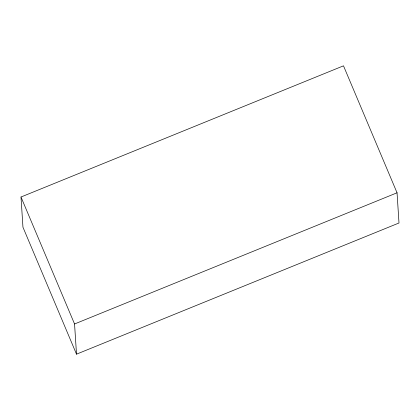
<?xml version="1.0" encoding="UTF-8"?>
<svg xmlns="http://www.w3.org/2000/svg" width="420" height="420" viewBox="0 0 420 420"><rect width="100%" height="100%" fill="white"/><g stroke="black" fill="none" stroke-linecap="round" stroke-linejoin="round"><path stroke-width="0.63" d="M21 197.012L343.492 65.825L397.047 192.791L399 222.989L76.508 354.175L22.953 227.209L21 197.012L74.555 323.978L76.508 354.175M74.555 323.978L397.047 192.791"/></g></svg>
